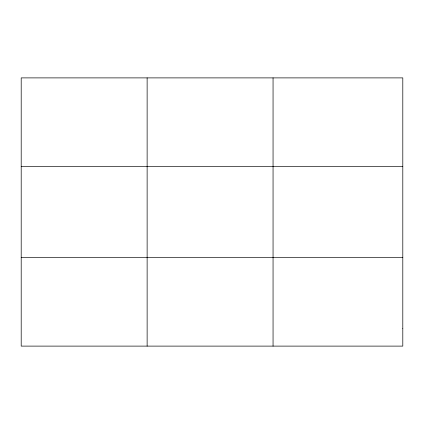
<?xml version="1.0" encoding="UTF-8"?>
<svg xmlns="http://www.w3.org/2000/svg" width="424" height="424" viewBox="0 0 424 424"><rect width="100%" height="100%" fill="white"/><g stroke="black" fill="none" stroke-linecap="round" stroke-linejoin="round"><path stroke-width="0.64" d="M147.128 77.889L147.128 346.111M273.056 77.889L273.056 346.111M21.2 166.404L402.8 166.404M21.2 257.596L402.8 257.596M402.8 328.409L402.8 346.111L21.2 346.111L21.2 77.889L402.8 77.889L402.8 328.409"/></g></svg>
